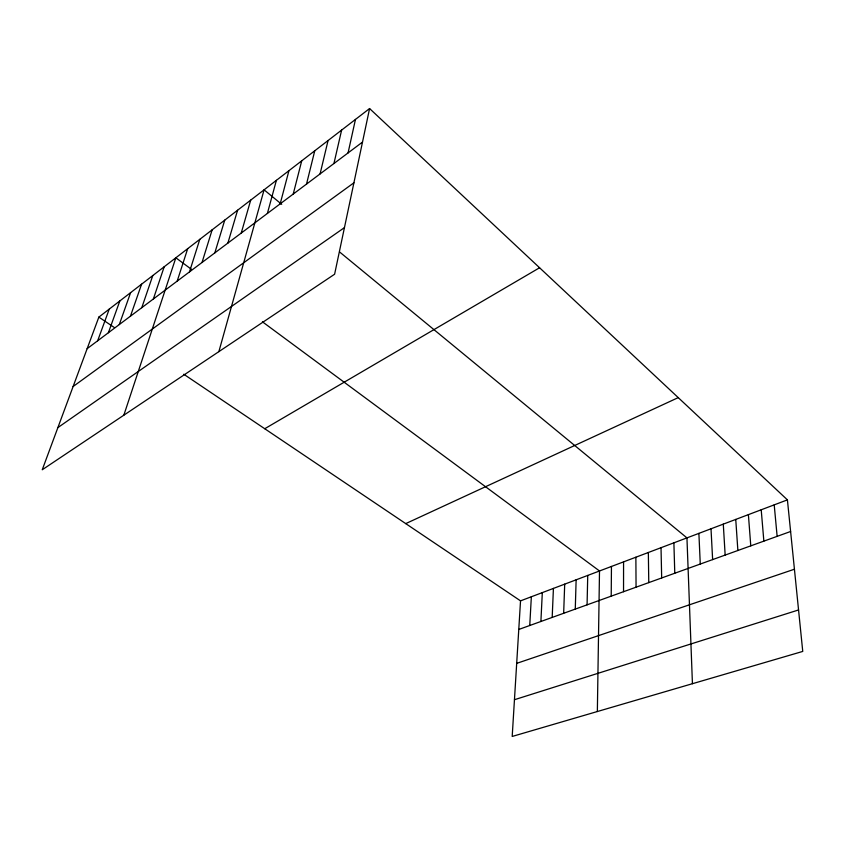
<?xml version="1.0" encoding="UTF-8"?>
<svg xmlns="http://www.w3.org/2000/svg" width="845" height="845" viewBox="0 0 845 845"><rect width="100%" height="100%" fill="white"/><g stroke="black" fill="none" stroke-linecap="round" stroke-linejoin="round"><path stroke-width="1.27" d="M623.536 591.711L623.568 561.862M611.21 596.147L611.453 566.456M597.352 711.532L599.506 570.966L262.436 321.808M587.074 604.851L587.74 575.424M575.276 609.097L576.132 579.818M563.657 613.29L564.703 584.138M552.186 617.42L553.422 588.405M540.895 621.487L542.31 592.62M529.752 625.501L531.347 596.76M183.777 374.25L520.531 600.858L512.197 736.449L802.75 651.421L787.413 499.87L369.582 108.551L98.854 317.107L42.25 469.757L334.609 274.224L369.582 108.551M348.066 152.924L355.46 119.42M333.933 163.529L341.623 130.077M320.086 173.922L328.061 140.534M306.513 184.104L314.762 150.769M293.215 194.075L301.728 160.814M280.17 203.856L288.937 170.669M267.39 213.447L276.389 180.334M218.866 351.636L264.084 189.819L281.702 204.321M241.226 233.083L250.701 200.128M227.886 243.085L237.582 210.236M214.82 252.887L224.738 220.133M202.018 262.489L212.148 229.829M189.481 271.9L199.8 239.336M177.196 281.11L187.706 248.652M123.845 415.18L175.844 257.788L191.297 269.217M153.357 299.003L164.205 266.756M141.78 307.686L152.797 275.544M130.436 316.199L141.601 284.173M119.303 324.543L130.616 292.634M108.382 332.74L119.832 300.947M97.661 340.778L109.248 309.101M87.151 348.668L362.494 142.097M73.114 386.514L353.907 182.805M57.872 427.623L344.443 227.622M264.749 428.732L539.575 267.759M405.737 523.615L678.239 397.625M520.531 600.858L787.413 499.87M518.777 629.462L790.614 531.494M516.686 663.367L794.427 569.224M514.457 699.713L798.557 609.953M98.854 317.107L113.99 327.29M339.574 251.947L686.943 537.885L692.435 683.711M774.21 504.866L777.136 536.353M761.208 509.788L763.859 541.138M748.395 514.637L750.772 545.859M735.752 519.421L737.875 550.507M723.288 524.132L725.158 555.091M711.004 528.78L712.631 559.601M698.889 533.364L700.273 564.059M673.887 542.828L674.785 573.237M661.022 547.697L661.677 577.959M648.347 552.493L648.77 582.617M635.873 557.214L636.063 587.19"/></g></svg>
